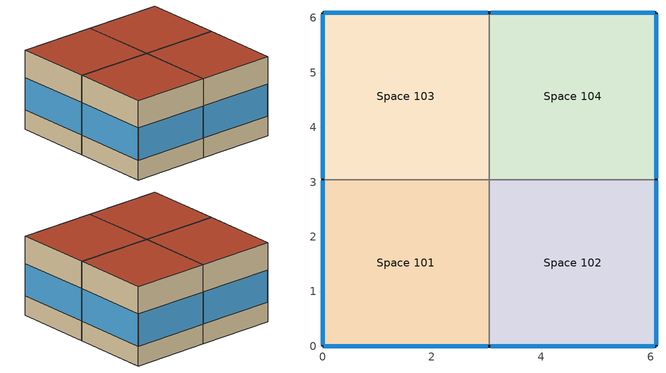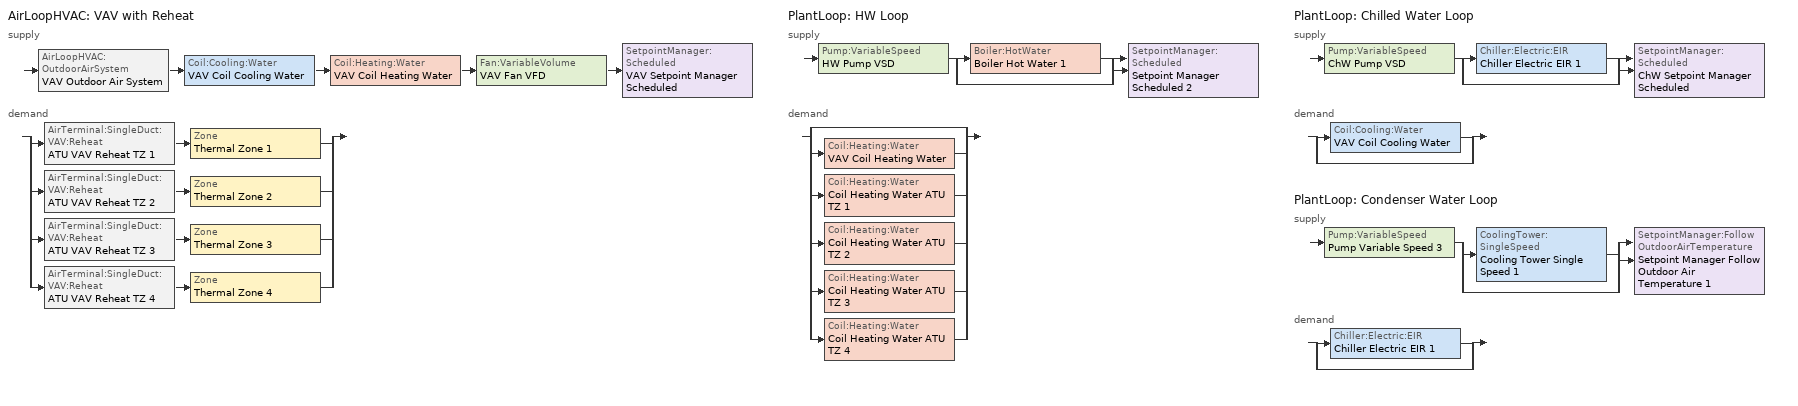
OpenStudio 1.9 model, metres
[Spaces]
Space 101
 floor ground: 3.05,3.05 3.05,0 0,0 0,3.05 z0
 wall outside: 0,3.05 0,0 3.05,0 z0:3.05
 wall to Space 103: 3.05,3.05 0,3.05 z0:3.05
 wall to Space 102: 3.05,0 3.05,3.05 z0:3.05
 window: 0.03,0 3.02,0 / 0,3.02 0,0.03 z0.76:2
 roof outside: 3.05,0 3.05,3.05 0,3.05 0,0 z3.05
Space 102
 floor ground: 6.1,3.05 6.1,0 3.05,0 3.05,3.05 z0
 wall outside: 3.05,0 6.1,0 6.1,3.05 z0:3.05
 wall to Space 104: 6.1,3.05 3.05,3.05 z0:3.05
 window: 6.1,0.03 6.1,3.02 / 3.07,0 6.07,0 z0.76:2
 roof outside: 6.1,0 6.1,3.05 3.05,3.05 3.05,0 z3.05
Space 103
 floor ground: 3.05,6.1 3.05,3.05 0,3.05 0,6.1 z0
 wall outside: 3.05,6.1 0,6.1 0,3.05 z0:3.05
 wall to Space 104: 3.05,3.05 3.05,6.1 z0:3.05
 window: 3.02,6.1 0.03,6.1 / 0,6.07 0,3.07 z0.76:2
 roof outside: 3.05,3.05 3.05,6.1 0,6.1 0,3.05 z3.05
Space 104
 floor ground: 6.1,6.1 6.1,3.05 3.05,3.05 3.05,6.1 z0
 wall outside: 6.1,3.05 6.1,6.1 3.05,6.1 z0:3.05
 window: 6.07,6.1 3.07,6.1 / 6.1,3.07 6.1,6.07 z0.76:2
 roof outside: 6.1,3.05 6.1,6.1 3.05,6.1 3.05,3.05 z3.05
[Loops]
AirLoopHVAC 'VAV with Reheat'
 supply: AirLoopHVAC:OutdoorAirSystem 'VAV Outdoor Air System' > Coil:Cooling:Water 'VAV Coil Cooling Water' > Coil:Heating:Water 'VAV Coil Heating Water' > Fan:VariableVolume 'VAV Fan VFD' > SetpointManager:Scheduled 'VAV Setpoint Manager Scheduled'
 demand: split
  | AirTerminal:SingleDuct:VAV:Reheat 'ATU VAV Reheat TZ 1' > Zone 'Thermal Zone 1'
  | AirTerminal:SingleDuct:VAV:Reheat 'ATU VAV Reheat TZ 2' > Zone 'Thermal Zone 2'
  | AirTerminal:SingleDuct:VAV:Reheat 'ATU VAV Reheat TZ 3' > Zone 'Thermal Zone 3'
  | AirTerminal:SingleDuct:VAV:Reheat 'ATU VAV Reheat TZ 4' > Zone 'Thermal Zone 4'
PlantLoop 'HW Loop'
 supply: Pump:VariableSpeed 'HW Pump VSD' > split
  | Boiler:HotWater 'Boiler Hot Water 1'
  | bypass
  join > SetpointManager:Scheduled 'Setpoint Manager Scheduled 2'
 demand: split
  | bypass
  | Coil:Heating:Water 'VAV Coil Heating Water'
  | Coil:Heating:Water 'Coil Heating Water ATU TZ 1'
  | Coil:Heating:Water 'Coil Heating Water ATU TZ 2'
  | Coil:Heating:Water 'Coil Heating Water ATU TZ 3'
  | Coil:Heating:Water 'Coil Heating Water ATU TZ 4'
PlantLoop 'Chilled Water Loop'
 supply: Pump:VariableSpeed 'ChW Pump VSD' > split
  | Chiller:Electric:EIR 'Chiller Electric EIR 1'
  | bypass
  join > SetpointManager:Scheduled 'ChW Setpoint Manager Scheduled'
 demand: split
  | Coil:Cooling:Water 'VAV Coil Cooling Water'
  | bypass
PlantLoop 'Condenser Water Loop'
 supply: Pump:VariableSpeed 'Pump Variable Speed 3' > split
  | CoolingTower:SingleSpeed 'Cooling Tower Single Speed 1'
  | bypass
  join > SetpointManager:FollowOutdoorAirTemperature 'Setpoint Manager Follow Outdoor Air Temperature 1'
 demand: split
  | Chiller:Electric:EIR 'Chiller Electric EIR 1'
  | bypass
[Building]
Building 1: Space Type=189.1-2009 - Office - OpenOffice - CZ4-8; Default Construction Set=189.1-2009 - CZ5 - Office
[Site]
Site 1
[ClimateZones]
Climate Zone Institution Name 1=ASHRAE; Climate Zone Document Name 1=ANSI/ASHRAE Standard 169; Climate Zone Document Year 1=2006; Climate Zone Institution Name 2=CEC; Climate Zone Document Name 2=California Climate Zone Descriptions; Climate Zone Document Year 2=1995
[DefaultConstructionSet]
189.1-2009 - CZ5 - Office: Default Exterior Surface Constructions=Default Surface Constructions 13; Default Interior Surface Constructions=Default Surface Constructions 14; Default Ground Contact Surface Constructions=Default Surface Constructions 15; Default Exterior SubSurface Constructions=Default Sub Surface Constructions 9; Default Interior SubSurface Constructions=Default Sub Surface Constructions 10; Interior Partition Construction=Interior Partition
[DefaultSurfaceConstructions]
Name | Floor Construction | Wall Construction | Roof Ceiling Construction
Default Surface Constructions 13 | ExtSlabCarpet 4in ClimateZone 1-8 | ASHRAE 189.1-2009 ExtWall Mass ClimateZone 5 | ASHRAE 189.1-2009 ExtRoof IEAD ClimateZone 2-5
Default Surface Constructions 14 | Interior Floor | Interior Wall | Interior Ceiling
Default Surface Constructions 15 | ExtSlabCarpet 4in ClimateZone 1-8 | ExtSlabCarpet 4in ClimateZone 1-8 | ExtSlabCarpet 4in ClimateZone 1-8
[Construction]
ExtSlabCarpet 4in ClimateZone 1-8: MAT-CC05 4 HW CONCRETE, CP02 CARPET PAD
Interior Floor: F16 Acoustic tile, F05 Ceiling air space resistance, M11 100mm lightweight concrete
Interior Wall: G01a 19mm gypsum board, F04 Wall air space resistance, G01a 19mm gypsum board
Interior Ceiling: M11 100mm lightweight concrete, F05 Ceiling air space resistance, F16 Acoustic tile
Exterior Door: F08 Metal surface, I01 25mm insulation board
Interior Window: Clear 3mm
Interior Door; Interior Partition: G05 25mm wood
ASHRAE 189.1-2009 ExtRoof IEAD ClimateZone 2-5: Roof Membrane, Roof Insulation [21], Metal Decking
ASHRAE 189.1-2009 ExtWindow ClimateZone 4-5: Theoretical Glass [207]
ASHRAE 189.1-2009 ExtWall Mass ClimateZone 5: 1IN Stucco, 8IN Concrete HW, Wall Insulation [40], 1/2IN Gypsum
[Material] Thermal Absorptance=0.9
Name | Roughness | Thickness {m} | Conductivity {W/m-K} | Density {kg/m3} | Specific Heat {J/kg-K} | Solar Absorptance | Visible Absorptance
MAT-CC05 4 HW CONCRETE | Rough | 0.1016 | 1.311 | 2240 | 836.8 | 0.85 | 0.85
1IN Stucco | Smooth | 0.0253 | 0.6918 | 1858 | 837 | 0.92 | 0.92
8IN Concrete HW | MediumRough | 0.2033 | 1.7296 | 2243 | 837 | 0.65 | 0.65
1/2IN Gypsum | Smooth | 0.0127 | 0.16 | 784.9 | 830 | 0.4 | 0.4
Roof Membrane | VeryRough | 0.0095 | 0.16 | 1121.29 | 1460 | 0.7 | 0.7
Metal Decking | MediumSmooth | 0.0015 | 45.006 | 7680 | 418.4 | 0.6 | 0.6
F16 Acoustic tile | MediumSmooth | 0.0191 | 0.06 | 368 | 590 | 0.3 | 0.3
M11 100mm lightweight concrete | MediumRough | 0.1016 | 0.53 | 1280 | 840 | 0.5 | 0.5
G01a 19mm gypsum board | MediumSmooth | 0.019 | 0.16 | 800 | 1090 | 0.4 | 0.4
F08 Metal surface | Smooth | 0.0008 | 45.28 | 7824 | 500 | 0.7 | 0.7
I01 25mm insulation board | MediumRough | 0.0254 | 0.03 | 43 | 1210 | 0.6 | 0.6
G05 25mm wood | MediumSmooth | 0.0254 | 0.15 | 608 | 1630 | 0.5 | 0.5
Roof Insulation [21] | MediumRough | 0.2105 | 0.049 | 265 | 836.8 | 0.7 | 0.7
Wall Insulation [40] | MediumRough | 0.0794 | 0.0432 | 91 | 837 | 0.5 | 0.5
[Material:NoMass]
CP02 CARPET PAD: Roughness=Smooth; Thermal Resistance {m2-K/W}=0.1; Thermal Absorptance=0.9; Solar Absorptance=0.8; Visible Absorptance=0.8
[Material:AirGap]
Name | Thermal Resistance {m2-K/W}
F05 Ceiling air space resistance | 0.18
F04 Wall air space resistance | 0.15
[DefaultSubSurfaceConstructions]
Name | Fixed Window Construction | Operable Window Construction | Door Construction | Tubular Daylight Dome Construction | Tubular Daylight Diffuser Construction
Default Sub Surface Constructions 9 | ASHRAE 189.1-2009 ExtWindow ClimateZone 4-5 | ASHRAE 189.1-2009 ExtWindow ClimateZone 4-5 | Exterior Door | Interior Window | Interior Window
Default Sub Surface Constructions 10 | Interior Window | Interior Window | Interior Door
[WindowMaterial:Glazing] Optical Data Type=SpectralAverage; Thickness {m}=0.003; Back Side Solar Reflectance at Normal Incidence=0; Back Side Visible Reflectance at Normal Incidence=0; Infrared Transmittance at Normal Incidence=0; Dirt Correction Factor for Solar and Visible Transmittance=1; Solar Diffusing=No
Name | Solar Transmittance at Normal Incidence | Front Side Solar Reflectance at Normal Incidence | Visible Transmittance at Normal Incidence | Front Side Visible Reflectance at Normal Incidence | Front Side Infrared Hemispherical Emissivity | Back Side Infrared Hemispherical Emissivity | Conductivity {W/m-K}
Clear 3mm | 0.837 | 0.075 | 0.898 | 0.081 | 0.84 | 0.84 | 0.9
Theoretical Glass [207] | 0.3311 | 0.6189 | 0.44 | 0.51 | 0.9 | 0.9 | 0.0133
[SpaceType]
189.1-2009 - Office - OpenOffice - CZ4-8: Default Schedule Set=189.1-2009 - Office - OpenOffice - CZ4-8 Schedule Set; Design Specification Outdoor Air Object=189.1-2009 - Office - OpenOffice - CZ4-8 Ventilation; Standards Building Type=Office; Standards Space Type=OpenOffice
[DefaultScheduleSet]
189.1-2009 - Office - OpenOffice - CZ4-8 Schedule Set: Number of People Schedule=Office Work Occ; People Activity Level Schedule=Office Activity; Lighting Schedule=Office Bldg Light; Electric Equipment Schedule=Office Bldg Equip; Infiltration Schedule=Office Infil Quarter On
[Lights:Definition]
189.1-2009 - Office - OpenOffice - CZ4-8 Lights Definition: Design Level Calculation Method=Watts/Area; Watts per Space Floor Area {W/m2}=10.6563
[Lights]
189.1-2009 - Office - OpenOffice - CZ4-8 Lights: Lights Definition=189.1-2009 - Office - OpenOffice - CZ4-8 Lights Definition; Space or SpaceType=189.1-2009 - Office - OpenOffice - CZ4-8
[DesignSpecification:OutdoorAir]
189.1-2009 - Office - OpenOffice - CZ4-8 Ventilation: Outdoor Air Method=Sum; Outdoor Air Flow per Person {m3/s-person}=0.00943895
[People:Definition]
189.1-2009 - Office - OpenOffice - CZ4-8 People Definition: Number of People Calculation Method=People/Area; People per Space Floor Area {person/m2}=0.0565105; Fraction Radiant=0.3
[People]
189.1-2009 - Office - OpenOffice - CZ4-8 People: People Definition=189.1-2009 - Office - OpenOffice - CZ4-8 People Definition; Space or SpaceType=189.1-2009 - Office - OpenOffice - CZ4-8
[SpaceInfiltration:DesignFlowRate]
189.1-2009 - Office - OpenOffice - CZ4-8 Infiltration: Space or SpaceType=189.1-2009 - Office - OpenOffice - CZ4-8; Design Flow Rate Calculation Method=Flow/ExteriorArea; Flow per Exterior Surface Area {m3/s-m2}=0.000226568
[ElectricEquipment:Definition]
189.1-2009 - Office - OpenOffice - CZ4-8 Electric Equipment Definition: Design Level Calculation Method=Watts/Area; Watts per Space Floor Area {W/m2}=7.64238
[ElectricEquipment]
189.1-2009 - Office - OpenOffice - CZ4-8 Electric Equipment: Electric Equipment Definition=189.1-2009 - Office - OpenOffice - CZ4-8 Electric Equipment Definition; Space or SpaceType=189.1-2009 - Office - OpenOffice - CZ4-8
[BuildingStory]
Building Story 1: Nominal Z Coordinate {m}=0; Nominal Floor to Floor Height {m}=3.048
[Space] Building Story=Building Story 1
Name | Thermal Zone
Space 101 | Thermal Zone 1
Space 102 | Thermal Zone 2
Space 103 | Thermal Zone 3
Space 104 | Thermal Zone 4
[ThermalZone] Use Ideal Air Loads=No
Thermal Zone 1; Thermal Zone 2; Thermal Zone 3; Thermal Zone 4
[Sizing:Zone] Zone Cooling Design Supply Air Temperature {C}=14; Zone Heating Design Supply Air Temperature {C}=40; Zone Cooling Design Supply Air Humidity Ratio {kg-H2O/kg-air}=0.0085; Zone Heating Design Supply Air Humidity Ratio {kg-H2O/kg-air}=0.008; Cooling Design Air Flow Method=DesignDay; Heating Design Air Flow Method=DesignDay
Thermal Zone 1; Thermal Zone 2; Thermal Zone 3; Thermal Zone 4
[Zone equipment]
Thermal Zone 1: ATU VAV Reheat TZ 1
Thermal Zone 2: ATU VAV Reheat TZ 2
Thermal Zone 3: ATU VAV Reheat TZ 3
Thermal Zone 4: ATU VAV Reheat TZ 4
[AirLoopHVAC]
VAV with Reheat: Availability Schedule=Always On Discrete; Design Supply Air Flow Rate {m3/s}=AutoSize
[Sizing:System]
VAV with Reheat: Type of Load to Size On=Sensible; Design Outdoor Air Flow Rate {m3/s}=Autosize; Minimum System Air Flow Ratio=0.3; Preheat Design Temperature {C}=7; Preheat Design Humidity Ratio {kg-H2O/kg-Air}=0.008; Precool Design Temperature {C}=12.8; Precool Design Humidity Ratio {kg-H2O/kg-Air}=0.008; Central Cooling Design Supply Air Temperature {C}=12.8; Central Heating Design Supply Air Temperature {C}=12.8; Sizing Option=NonCoincident; 100% Outdoor Air in Cooling=Yes; 100% Outdoor Air in Heating=Yes; Central Cooling Design Supply Air Humidity Ratio {kg-H2O/kg-Air}=0.0085; Central Heating Design Supply Air Humidity Ratio {kg-H2O/kg-Air}=0.008; Cooling Design Air Flow Method=DesignDay; Cooling Design Air Flow Rate {m3/s}=0; Heating Design Air Flow Method=DesignDay; Heating Design Air Flow Rate {m3/s}=0; System Outdoor Air Method=ZoneSum; Zone Maximum Outdoor Air Fraction=1; Cooling Supply Air Flow Rate Per Floor Area {m3/s-m2}=0.00996765; Cooling Fraction of Autosized Cooling Supply Air Flow Rate=1; Cooling Supply Air Flow Rate Per Unit Cooling Capacity {m3/s-W}=3.94755e-05; Heating Supply Air Flow Rate Per Floor Area {m3/s-m2}=0.00996765; Heating Fraction of Autosized Heating Supply Air Flow Rate=1; Heating Fraction of Autosized Cooling Supply Air Flow Rate=1; Heating Supply Air Flow Rate Per Unit Heating Capacity {m3/s-W}=3.15882e-05; Cooling Design Capacity Method=CoolingDesignCapacity; Cooling Design Capacity {W}=autosize; Cooling Design Capacity Per Floor Area {W/m2}=234.7; Fraction of Autosized Cooling Design Capacity=1; Heating Design Capacity Method=HeatingDesignCapacity; Heating Design Capacity {W}=autosize; Heating Design Capacity Per Floor Area {W/m2}=157; Fraction of Autosized Heating Design Capacity=1; Central Cooling Capacity Control Method=OnOff
[Fan:VariableVolume]
VAV Fan VFD: Availability Schedule=Always On Discrete; Fan Efficiency=0.6045; Pressure Rise {Pa}=500; Maximum Flow Rate {m3/s}=Autosize; Fan Power Minimum Flow Rate Input Method=FixedFlowRate; Fan Power Minimum Flow Fraction=0; Fan Power Minimum Air Flow Rate {m3/s}=0; Motor Efficiency=0.93; Motor In Airstream Fraction=1; Fan Power Coefficient 1=0.0407599; Fan Power Coefficient 2=0.088045; Fan Power Coefficient 3=-0.0729261; Fan Power Coefficient 4=0.94374; Fan Power Coefficient 5=0
[Coil:Heating:Water] Availability Schedule=Always On Discrete
VAV Coil Heating Water; Coil Heating Water ATU TZ 1; Coil Heating Water ATU TZ 2; Coil Heating Water ATU TZ 3; Coil Heating Water ATU TZ 4
[Coil:Cooling:Water]
VAV Coil Cooling Water: Availability Schedule=Always On Discrete
[SetpointManager:Scheduled] Control Variable=Temperature
Name | Schedule | Setpoint Node or NodeList
VAV Setpoint Manager Scheduled | Deck_Temperature | VAV Supply Outlet Node
Setpoint Manager Scheduled 2 | Hot_Water_Temperature | HW Supply Outlet Node
ChW Setpoint Manager Scheduled | Chilled_Water_Temperature | ChW Supply Outlet Node
[Controller:OutdoorAir]
VAV Controller Outdoor Air: Minimum Outdoor Air Flow Rate {m3/s}=Autosize; Maximum Outdoor Air Flow Rate {m3/s}=Autosize; Economizer Control Type=NoEconomizer; Economizer Control Action Type=ModulateFlow; Economizer Maximum Limit Dry-Bulb Temperature {C}=28; Economizer Maximum Limit Enthalpy {J/kg}=64000; Economizer Minimum Limit Dry-Bulb Temperature {C}=-100; Lockout Type=NoLockout; Minimum Limit Type=FixedMinimum; Controller Mechanical Ventilation=Controller Mechanical Ventilation 1; High Humidity Control=No; Heat Recovery Bypass Control Type=BypassWhenWithinEconomizerLimits
[Controller:MechanicalVentilation]
Controller Mechanical Ventilation 1: Availability Schedule=Always On Discrete; System Outdoor Air Method=ZoneSum
[AirLoopHVAC:OutdoorAirSystem]
VAV Outdoor Air System: Controller=VAV Controller Outdoor Air
[PlantLoop] Plant Loop Volume {m3}=Autocalculate; Load Distribution Scheme=Optimal
Name | Fluid Type
HW Loop | Water
Chilled Water Loop; Condenser Water Loop
[Sizing:Plant] Sizing Option=NonCoincident; Zone Timesteps in Averaging Window=1; Coincident Sizing Factor Mode=None
Name | Loop Type | Design Loop Exit Temperature {C} | Loop Design Temperature Difference {deltaC}
HW Loop | Heating | 82 | 11
Chilled Water Loop | Cooling | 7.22 | 6.67
Condenser Water Loop | Condenser | 29.4 | 5.6
[Pump:VariableSpeed] Pump Control Type=Intermittent
HW Pump VSD; ChW Pump VSD; Pump Variable Speed 3
[Boiler:HotWater]
Boiler Hot Water 1: Efficiency Curve Temperature Evaluation Variable=LeavingBoiler; Normalized Boiler Efficiency Curve=Boiler Efficiency; Water Outlet Upper Temperature Limit {C}=99; Boiler Flow Mode=ConstantFlow; Parasitic Electric Load {W}=0; Sizing Factor=1
[Controller:WaterCoil] Minimum Actuated Flow {m3/s}=0
Name | Action
Controller Water Coil 1 | Normal
Controller Water Coil 2 | Reverse
[Chiller:Electric:EIR]
Chiller Electric EIR 1: Reference Capacity {W}=Autosize; Reference COP {W/W}=5.5; Cooling Capacity Function of Temperature Curve=Curve Biquadratic 1; Electric Input to Cooling Output Ratio Function of Temperature Curve=Curve Biquadratic 2; Electric Input to Cooling Output Ratio Function of Part Load Ratio Curve=Curve Quadratic 1; Design Heat Recovery Water Flow Rate {m3/s}=0; Sizing Factor=1; Basin Heater Capacity {W/K}=0; Basin Heater Setpoint Temperature {C}=10
[AirTerminal:SingleDuct:VAV:Reheat] Availability Schedule=Always On Discrete; Maximum Air Flow Rate {m3/s}=AutoSize; Zone Minimum Air Flow Input Method=Constant; Constant Minimum Air Flow Fraction=0.3; Fixed Minimum Air Flow Rate {m3/s}=0; Maximum Hot Water or Steam Flow Rate {m3/s}=AutoSize; Minimum Hot Water or Steam Flow Rate {m3/s}=0; Convergence Tolerance=0.001; Damper Heating Action=Normal; Maximum Flow per Zone Floor Area During Reheat {m3/s-m2}=AutoSize; Maximum Flow Fraction During Reheat=AutoSize; Maximum Reheat Air Temperature {C}=35; Control For Outdoor Air=No
Name | Reheat Coil
ATU VAV Reheat TZ 1 | Coil Heating Water ATU TZ 1
ATU VAV Reheat TZ 2 | Coil Heating Water ATU TZ 2
ATU VAV Reheat TZ 3 | Coil Heating Water ATU TZ 3
ATU VAV Reheat TZ 4 | Coil Heating Water ATU TZ 4
[CoolingTower:SingleSpeed]
Cooling Tower Single Speed 1: Design Water Flow Rate {m3/s}=autosize; Design Air Flow Rate {m3/s}=autosize; Fan Power at Design Air Flow Rate {W}=autosize; U-Factor Times Area Value at Design Air Flow Rate {W/K}=autosize; Air Flow Rate in Free Convection Regime {m3/s}=autosize; U-Factor Times Area Value at Free Convection Air Flow Rate {W/K}=autosize; Performance Input Method=UFactorTimesAreaAndDesignWaterFlowRate; Free Convection Capacity {W}=0; Basin Heater Capacity {W/K}=0; Evaporation Loss Mode=LossFactor; Evaporation Loss Factor {percent/K}=0.2; Drift Loss Percent {percent}=0.008; Blowdown Calculation Mode=ConcentrationRatio; Blowdown Concentration Ratio=3; Capacity Control=FanCycling; Number of Cells=1; Cell Control=MinimalCell; Cell Minimum  Water Flow Rate Fraction=0.33; Cell Maximum Water Flow Rate Fraction=2.5; Sizing Factor=1
[SetpointManager:FollowOutdoorAirTemperature]
Setpoint Manager Follow Outdoor Air Temperature 1: Control Variable=Temperature; Reference Temperature Type=OutdoorAirWetBulb; Offset Temperature Difference {deltaC}=1.5; Maximum Setpoint Temperature {C}=80; Minimum Setpoint Temperature {C}=6
[HeatExchanger:AirToAir:SensibleAndLatent]
VAV ERV HX: Availability Schedule=Always On Discrete 1; Nominal Supply Air Flow Rate {m3/s}=autosize; Sensible Effectiveness at 100% Heating Air Flow=0.76; Latent Effectiveness at 100% Heating Air Flow=0.68; Sensible Effectiveness at 75% Heating Air Flow=0.81; Latent Effectiveness at 75% Heating Air Flow=0.73; Sensible Effectiveness at 100% Cooling Air Flow=0.76; Latent Effectiveness at 100% Cooling Air Flow=0.68; Sensible Effectiveness at 75% Cooling Air Flow=0.81; Latent Effectiveness at 75% Cooling Air Flow=0.73; Nominal Electric Power {W}=0; Supply Air Outlet Temperature Control=No; Heat Exchanger Type=Plate; Frost Control Type=None; Threshold Temperature {C}=1.7; Economizer Lockout=Yes
[Schedule:Ruleset]
Name | Default Day Schedule | Summer Design Day Schedule | Winter Design Day Schedule
Office Bldg Light | Office Bldg Light Default Schedule | Office Bldg Light Summer Design Day | Office Bldg Light Winter Design Day
Office Activity | Office Activity Default Schedule | Office Activity Summer Design Day | Office Activity Winter Design Day
Office Infil Quarter On | Office Infil Quarter On Default Schedule | Office Infil Quarter On Summer Design Day | Office Infil Quarter On Winter Design Day
Office Bldg Equip | Office Bldg Equip Default Schedule | Office Bldg Equip Summer Design Day | Office Bldg Equip Winter Design Day
Office Work Occ | Office Bldg Occ Default Schedule | Office Bldg Occ Summer Design Day | Office Bldg Occ Winter Design Day
Deck_Temperature | Deck_Temperature_Default | Deck_Temperature_Summer_Design_Day | Deck_Temperature_Winter_Design_Day
Hot_Water_Temperature | Hot_Water_Temperature_Default | Hot_Water_Temperature_Summer_Design_Day | Hot_Water_Temperature_Winter_Design_Day
Chilled_Water_Temperature | Chilled_Water_Temperature_Default | Chilled_Water_Temperature_Summer_Design_Day | Chilled_Water_Temperature_Winter_Design_Day
[Schedule:Day]
Office Bldg Light Default Schedule: 5, 0, 0.05, 7, 0, 0.1, 8, 0, 0.3, 17, 0, 0.9, 18, 0, 0.7, 20, 0, 0.5, 22, 0, 0.3, 23, 0, 0.1, 24, 0, 0.05
Office Bldg Light Summer Design Day; Office Infil Quarter On Rule 1 Day Schedule; Office Bldg Equip Summer Design Day: 24, 0, 1
Office Bldg Light Winter Design Day; Office Bldg Equip Winter Design Day; Office Bldg Occ Winter Design Day; Office Bldg Occ Rule 1 Day Schedule: 24, 0, 0
Office Bldg Light Rule 1 Day Schedule: 24, 0, 0.05
Office Bldg Light Rule 2 Day Schedule: 6, 0, 0.05, 8, 0, 0.1, 14, 0, 0.5, 17, 0, 0.15, 24, 0, 0.05
Office Activity Default Schedule; Office Activity Summer Design Day; Office Activity Winter Design Day: 24, 0, 132
Office Infil Quarter On Default Schedule; Office Infil Quarter On Summer Design Day: 6, 0, 1, 22, 0, 0.25, 24, 0, 1
Office Infil Quarter On Winter Design Day; Office Infil Quarter On Rule 2 Day Schedule: 6, 0, 1, 18, 0, 0.25, 24, 0, 1
Office Bldg Equip Default Schedule: 8, 0, 0.4, 12, 0, 0.9, 13, 0, 0.8, 17, 0, 0.9, 18, 0, 0.8, 20, 0, 0.6, 22, 0, 0.5, 24, 0, 0.4
Office Bldg Equip Rule 1 Day Schedule: 24, 0, 0.3
Office Bldg Equip Rule 2 Day Schedule: 6, 0, 0.3, 8, 0, 0.4, 14, 0, 0.5, 17, 0, 0.35, 24, 0, 0.3
Office Bldg Occ Default Schedule: 6, 0, 0, 7, 0, 0.1, 8, 0, 0.2, 12, 0, 0.85, 13, 0, 0.5, 17, 0, 0.85, 18, 0, 0.7, 20, 0, 0.4, 22, 0, 0.1, 24, 0, 0.05
Office Bldg Occ Summer Design Day: 6, 0, 0, 22, 0, 1, 24, 0, 0.05
Office Bldg Occ Rule 2 Day Schedule: 6, 0, 0, 8, 0, 0.1, 14, 0, 0.4, 17, 0, 0.1, 24, 0, 0
Deck_Temperature_Default; Deck_Temperature_Summer_Design_Day; Deck_Temperature_Winter_Design_Day: 24, 0, 12.8
Hot_Water_Temperature_Default; Hot_Water_Temperature_Summer_Design_Day; Hot_Water_Temperature_Winter_Design_Day: 24, 0, 67
Chilled_Water_Temperature_Default; Chilled_Water_Temperature_Summer_Design_Day; Chilled_Water_Temperature_Winter_Design_Day: 24, 0, 6.7
[Schedule:Rule] Apply Monday=No; Apply Tuesday=No; Apply Wednesday=No; Apply Thursday=No; Apply Friday=No; Date Specification Type=DateRange; Start Month=1; Start Day=1; End Month=12; End Day=31
Name | Schedule Ruleset | Rule Order | Day Schedule | Apply Sunday | Apply Saturday
Office Bldg Light Rule 1 | Office Bldg Light | 0 | Office Bldg Light Rule 1 Day Schedule | Yes | No
Office Bldg Light Rule 2 | Office Bldg Light | 1 | Office Bldg Light Rule 2 Day Schedule | No | Yes
Office Infil Quarter On Rule 1 | Office Infil Quarter On | 0 | Office Infil Quarter On Rule 1 Day Schedule | Yes | No
Office Infil Quarter On Rule 2 | Office Infil Quarter On | 1 | Office Infil Quarter On Rule 2 Day Schedule | No | Yes
Office Bldg Equip Rule 1 | Office Bldg Equip | 0 | Office Bldg Equip Rule 1 Day Schedule | Yes | No
Office Bldg Equip Rule 2 | Office Bldg Equip | 1 | Office Bldg Equip Rule 2 Day Schedule | No | Yes
Office Work Occ Rule 1 | Office Work Occ | 0 | Office Bldg Occ Rule 1 Day Schedule | Yes | No
Office Work Occ Rule 2 | Office Work Occ | 1 | Office Bldg Occ Rule 2 Day Schedule | No | Yes
[Schedule:Constant] Value=1
Always On Discrete; Always On Discrete 1
[Curve:Biquadratic]
Name | Coefficient1 Constant | Coefficient2 x | Coefficient3 x**2 | Coefficient4 y | Coefficient5 y**2 | Coefficient6 x*y | Minimum Value of x {BasedOnField A2} | Maximum Value of x {BasedOnField A2} | Minimum Value of y {BasedOnField A3} | Maximum Value of y {BasedOnField A3} | Input Unit Type for X | Input Unit Type for Y | Output Unit Type
Boiler Efficiency | 1 | 0 | 0 | 0 | 0 | 0 | 0 | 1 | 0 | 1 | Dimensionless | Dimensionless | Dimensionless
Curve Biquadratic 1 | 1.02152 | 0.0370359 | 0.000233248 | -0.00389405 | -6.52536e-05 | -0.000268045 | 5 | 10 | 24 | 35
Curve Biquadratic 2 | 0.701769 | -0.00452016 | 0.00053311 | -0.00549821 | 0.000544579 | -0.000729032 | 5 | 10 | 24 | 35
[Curve:Quadratic]
Curve Quadratic 1: Coefficient1 Constant=0.0636912; Coefficient2 x=0.584888; Coefficient3 x**2=0.352803; Minimum Value of x {BasedOnField A2}=0; Maximum Value of x {BasedOnField A2}=1
